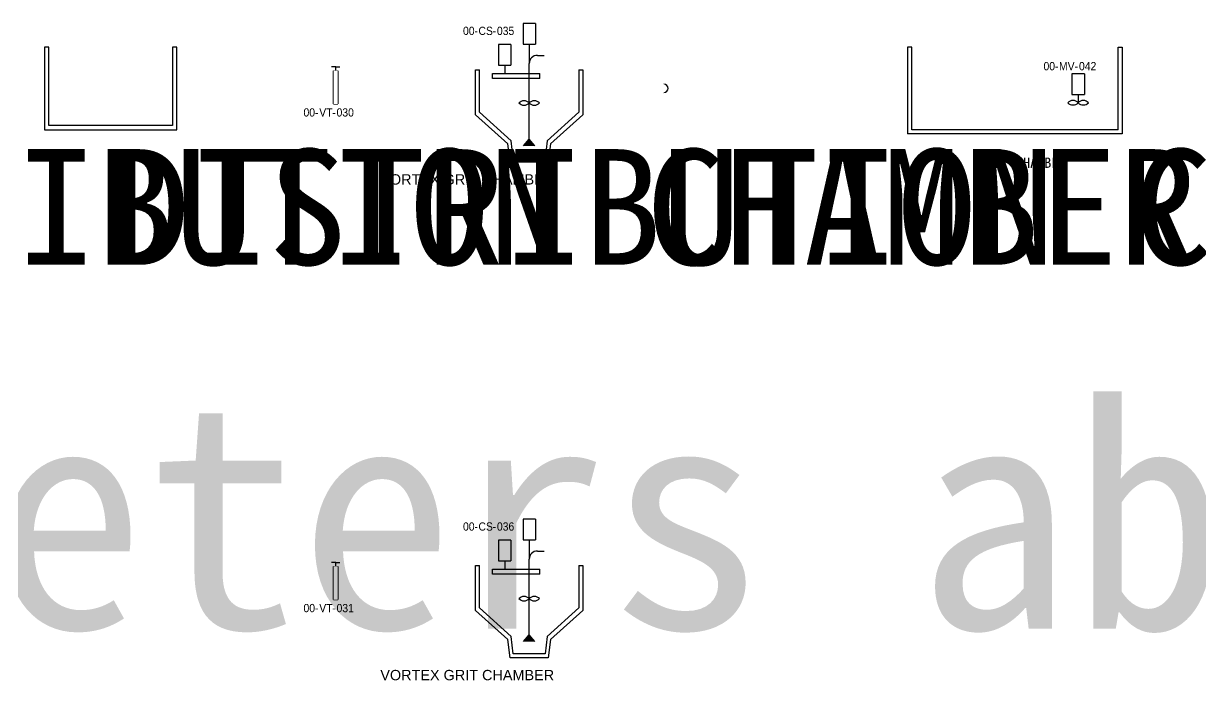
# Model space of a CAD drawing. Header units: millimetres. Extents: x 0 to 12089, y -479 to 374.
# Drawn here: x 270.9 to 555.9, y -148.9 to 15.7 of the extents above; entities that cross this region are included whole.
import ezdxf
from ezdxf.enums import TextEntityAlignment as Align

# ---------------------------------------------------------------- set-up
doc = ezdxf.new("R2018")
doc.units = ezdxf.units.MM
doc.header["$LTSCALE"] = 0.25
doc.set_wipeout_variables(frame=1)
for name, color, linetype, lineweight, true_color in [('equipment', 5, 'Continuous', 25, 0x0000ff), ('sewer', 7, 'Continuous', 25, 0x1c2600), ('Text', 7, 'Continuous', 25, 0xffffff), ('unit', 1, 'Continuous', 25, 0xff0000)]:
    doc.layers.add(name, color=color, linetype=linetype, lineweight=lineweight, true_color=true_color)
doc.styles.add('Organica', font='arial.ttf')
doc.styles.add('RefPIDALK$0$Organica', font='arial.ttf')
doc.styles.add('RefPIDALK$0$Standard', font='arial.ttf')
doc.styles.add('RefPIDDistChamber$0$Organica', font='arial.ttf')
doc.styles.add('RefPIDDistChamber$0$Standard', font='arial.ttf')
doc.styles.add('RefPIDVortex$0$Organica', font='arial.ttf')
doc.styles.get("Standard").update_dxf_attribs({"font": 'arial.ttf'})

# ---------------------------------------------------------------- blocks, each defined once
blk = doc.blocks.new('*U88')
at = {"lineweight": 25, "ltscale": 0.25}
for p, q in [((1, 21), (0, 21)), ((0, 21), (0, 1)), ((1, 1), (1, 21)), ((51, 1), (51, 21)), ((51, 21), (52, 21)), ((52, 21), (52, 1)), ((0, 1), (0, 0)), ((52, 0), (0, 0)), ((51, 1), (1, 1)), ((52, 1), (52, 0))]:
    blk.add_line(p, q, dxfattribs=at)
at = {"style": 'RefPIDALK$0$Standard', "flags": 1}
blk.add_attdef('TR_NAME1', (37.72, 6.25), '', height=2.5, dxfattribs=at)
at = {"style": 'RefPIDALK$0$Organica', "flags": 1}
for tag, p in [('WIDTH', (16.02, -13.21)), ('HEIGHT', (16.02, -16.16)), ('LENGTH', (16.02, -19.18)), ('LIQUIDLEVEL', (16.02, -22.19)), ('VOLUME', (16.02, -25.15))]:
    blk.add_attdef(tag, text='', height=2, dxfattribs=at).set_placement(p, align=Align.MIDDLE_CENTER)
at = {"layer": 'Text', "lineweight": 30, "flags": 104}
blk.add_attdef('NAME1', text='', height=2.5, dxfattribs=at).set_placement((26.31, -5.74), align=Align.MIDDLE_CENTER)
blk = doc.blocks.new('break')
blk.add_arc((0, 0), 1, 270, 90)
blk.add_wipeout([(-0.12, -0.11), (-0.12, -0.89), (0, -1), (0.12, -0.89), (0.12, -0.11), (0, 0)])
blk.add_wipeout([(-0.12, 0.11), (-0.12, 0.89), (0, 1), (0.12, 0.89), (0.12, 0.11), (0, 0)])
blk = doc.blocks.new('*U112')
at = {"lineweight": 25, "ltscale": 0.25, "flags": 128}
blk.add_lwpolyline([(0, 20), (0, 0), (32, 0), (32, 20), (31, 20), (31, 1), (1, 1), (1, 20)], close=True, dxfattribs=at)
at = {"style": 'RefPIDDistChamber$0$Organica', "flags": 1}
for tag, p in [('WIDTH', (-11.4, 38.99)), ('HEIGHT', (-11.4, 36.04)), ('LENGTH', (-11.4, 33.02)), ('LIQUIDLEVEL', (-11.4, 29.93)), ('VOLUME', (-11.4, 26.97))]:
    blk.add_attdef(tag, text='', height=2, dxfattribs=at).set_placement(p, align=Align.MIDDLE_CENTER)
at = {"style": 'RefPIDDistChamber$0$Standard', "flags": 1}
blk.add_attdef('TR_NAME1', (44.32, 30.62), '', height=2.5, dxfattribs=at)
at = {"layer": 'Text', "lineweight": 30, "flags": 104}
blk.add_attdef('NAME1', text='', height=2.5, dxfattribs=at).set_placement((16.08, -4.71), align=Align.MIDDLE_CENTER)
blk = doc.blocks.new('*U131')
at = {"lineweight": 25, "ltscale": 0.25}
for p, q in [((-25.55, 0), (-24.55, 0)), ((-0.5, 0), (0.5, 0))]:
    blk.add_line(p, q, dxfattribs=at)
for points in [[(0.5, 0), (0.5, -10.92), (-7.37, -17.93), (-7.9, -22.36), (-17.15, -22.36), (-17.68, -17.93), (-25.55, -10.92), (-25.55, 0)], [(-0.5, 0), (-0.5, -10.25), (-8.17, -17.18), (-8.62, -21.36), (-16.43, -21.36), (-16.88, -17.18), (-24.55, -10.25), (-24.55, 0)]]:
    blk.add_lwpolyline(points, dxfattribs=at)
at = {"style": 'RefPIDVortex$0$Organica', "flags": 1}
for tag, p in [('HEIGHT', (13.89, -0.81)), ('DIAMETER', (13.89, -4.02)), ('LIQUIDLEVEL', (13.89, -7.12)), ('VOLUME', (13.89, -10.08))]:
    blk.add_attdef(tag, text='', height=2, dxfattribs=at).set_placement(p, align=Align.MIDDLE_CENTER)
at = {"layer": 'Text', "style": 'RefPIDVortex$0$Organica'}
for tag, p in [('NAME1', (-27.53, -26.53)), ('NAME2', (-27.53, -30.28))]:
    blk.add_attdef(tag, text='', height=2.5, dxfattribs=at).set_placement(p, align=Align.MIDDLE_CENTER)
blk = doc.blocks.new('*U136')
at = {"lineweight": 25, "ltscale": 0.25}
for p, q in [((0.5, 9), (-0.5, 9)), ((0.5, 8), (0.5, 9)), ((0.5, 9), (1.5, 9)), ((0, 8), (1, 8)), ((0, 0), (0, 8)), ((1, 0), (1, 8)), ((0, 0), (1, 0))]:
    blk.add_line(p, q, dxfattribs=at)
blk.add_lwpolyline([(0, 8), (1, 8), (1, 0), (0, 0)], close=True, dxfattribs=at)
at = {"char_height": 2, "width": 5.3402, "attachment_point": 6, "line_spacing_factor": 0.9, "style": 'Organica'}
for insert in [(-3.7, -2.07), (0.5, -2.07)]:
    blk.add_mtext('{\\W0.9;-}', dxfattribs=dict(at, insert=insert))
at = {"style": 'Organica', "flags": 1}
for tag, p in [('EQUIP_TYPE', (37.6, 83.28)), ('NOTE', (37.6, 80.28)), ('NOTE_CHINESE', (37.6, 77.28)), ('MATERIAL_FRAME', (37.6, 74.17)), ('MATERIAL_STEM', (37.6, 71.17)), ('MATERIAL_BODY', (37.6, 68.17)), ('MATERIAL_SEALING', (37.6, 65.17)), ('MODEL', (37.6, 55.86)), ('MANUFACTURE', (37.6, 52.75)), ('UNIT_WATER_LEVEL', (37.76, 49.29)), ('UNIT_CHANNELH', (37.76, 46.29)), ('UNIT_CHANNELW', (37.76, 43.5)), ('SP_WATER_LEVEL', (37.76, 40.5)), ('SP_CHANNELW', (37.76, 37.5)), ('SP_CHANNELH', (37.76, 34.29)), ('STB_DTY', (37.76, 31.29)), ('PROCESSUNITAREA', (37.76, 27.66))]:
    blk.add_attdef(tag, text='', height=2, dxfattribs=at).set_placement(p, align=Align.MIDDLE_CENTER)
at = {"style": 'Organica', "width": 0.9}
for tag, p in [('AREA_CODE', (-4.5, -2.07)), ('TAG_ID', (-0.26, -2.07))]:
    blk.add_attdef(tag, text='', height=2, dxfattribs=at).set_placement(p, align=Align.MIDDLE_RIGHT)
at = {"style": 'Organica', "width": 0.9, "flags": 8}
blk.add_attdef('TAG', text='', height=2, dxfattribs=at).set_placement((2.81, -2.07), align=Align.MIDDLE_CENTER)
blk.add_wipeout([(0, 8), (1, 8), (1, 0), (0, 0)])
blk = doc.blocks.new('*U487')
at = {"lineweight": 25, "ltscale": 0.25}
for p, q in [((1, 2.5), (1, -2.5)), ((4, 2.5), (1, 2.5)), ((4, 2.5), (4, -2.5)), ((1, -2.5), (4, -2.5)), ((2.5, -2.5), (2.5, -4.5))]:
    blk.add_line(p, q, dxfattribs=at)
for centre, start, end in [((1.26, -5.67), 43.3642, 136.6358), ((1.26, -3.33), 223.3642, 316.6358), ((3.74, -5.67), 43.3642, 136.6358), ((3.74, -3.33), 223.3642, 316.6358)]:
    blk.add_arc(centre, 1.71, start, end)
at = {"char_height": 2, "width": 5.3402, "attachment_point": 6, "line_spacing_factor": 0.9, "style": 'Organica'}
for insert in [(-2.3, 4.35), (2.5, 4.35)]:
    blk.add_mtext('{\\W0.9;-}', dxfattribs=dict(at, insert=insert))
at = {"style": 'Organica', "flags": 1}
for tag, p in [('EQUIP_TYPE', (24.21, 100.23)), ('NOTE', (24.21, 97.23)), ('NOTE_CHINESE', (24.21, 94.23)), ('MATERIAL_BODY', (24.21, 91.13)), ('MATERIAL_SHAFT', (24.21, 88.13)), ('MATERIAL_BLADE', (24.21, 85.13)), ('POWER_INSTALLED', (24.21, 81.92)), ('POWER_CONSUMED', (24.21, 78.92)), ('MODEL', (24.21, 75.81)), ('MANUFACTURE', (24.21, 72.7)), ('UNIT_TANKW', (24.37, 69.45)), ('UNIT_TANKL', (24.37, 66.45)), ('UNIT_TANKD', (24.37, 63.45)), ('UNIT_TANKV', (24.37, 60.45)), ('SP_TANKW', (24.37, 57.45)), ('SP_TANKL', (24.37, 54.24)), ('SP_TANKD', (24.37, 51.13)), ('SP_TANKV', (24.37, 48.13)), ('STB_DTY', (24.55, 44.95)), ('INSTALLATION', (24.55, 41.95)), ('RUNNINGHOURS', (25.37, 38.97)), ('DI', (25.37, 35.97)), ('DO', (25.37, 32.97)), ('PB', (25.37, 23.97)), ('PO', (25.37, 20.97)), ('NUMBER_OF_UNIT', (25.37, 17.58)), ('PROCESSUNITAREA', (25.37, 13.71))]:
    blk.add_attdef(tag, text='', height=2, dxfattribs=at).set_placement(p, align=Align.MIDDLE_CENTER)
at = {"style": 'Organica', "width": 0.9}
for tag, p in [('AREA_CODE', (-3.1, 4.35)), ('TAG_ID', (1.64, 4.35))]:
    blk.add_attdef(tag, text='', height=2, dxfattribs=at).set_placement(p, align=Align.MIDDLE_RIGHT)
at = {"style": 'Organica', "width": 0.9, "flags": 8}
blk.add_attdef('TAG', text='', height=2, dxfattribs=at).set_placement((4.81, 4.35), align=Align.MIDDLE_CENTER)
blk = doc.blocks.new('RefPIDInfluent')
at = {"lineweight": 30, "flags": 104}
for tag, height, p in [('NAME1', 2.5, (-37.9, 61.25)), ('PARAM', 2.5, (-61.14, 53.29)), ('VALUE', 2.5, (-31.63, 53.2)), ('UNIT', 2.5, (-10.04, 53.16)), ('COD', 2, (-31.5, 45.02)), ('BOD5', 2, (-31.5, 36.81)), ('TSS', 2, (-31.5, 28.72)), ('TN', 2, (-31.5, 20.47)), ('NH4N', 2, (-31.5, 12.29)), ('TP', 2, (-31.5, 4.12)), ('PO4_3_P', 2, (-31.5, -4.08)), ('NAME3', 2.5, (-37.9, -12.35)), ('TMIN', 2, (-31.5, -20.49)), ('TMAX', 2, (-31.5, -28.72)), ('NAME2', 2.5, (-37.71, -36.75)), ('QAVG', 2, (-31.5, -45.27)), ('QPEAKDH', 2, (-31.5, -53.27)), ('QPEAKD', 2, (-31.5, -61.47)), ('QPEAK', 2, (-31.5, -69.71))]:
    blk.add_attdef(tag, text='', height=height, dxfattribs=at).set_placement(p, align=Align.MIDDLE_CENTER)
blk.add_attdef('i18N-PID-0003', text='', height=2.5, dxfattribs=at).set_placement((-77, -75.8), align=Align.TOP_LEFT)
blk = doc.blocks.new('*U877')
blk.add_hatch(color=256).paths.add_polyline_path([(10, -5), (8.6, -6.59), (11.4, -6.59)])
at = {"lineweight": 25, "ltscale": 0.25}
for p, q in [((8.5, 23.01), (8.5, 18.01)), ((11.5, 23.01), (8.5, 23.01)), ((11.5, 23.01), (11.5, 18.01)), ((2.59, 17.94), (2.59, 12.94)), ((5.59, 17.94), (2.59, 17.94)), ((5.59, 17.94), (5.59, 12.94)), ((8.5, 18.01), (11.5, 18.01)), ((10, 18.01), (10, 13.32)), ((12, 15.32), (13.63, 15.32)), ((2.59, 12.94), (5.59, 12.94)), ((4.09, 12.94), (4.09, 10.94)), ((10, -5.29), (10, 13.32)), ((1.12, 9.71), (1.12, 10.94)), ((1.12, 10.94), (12.57, 10.94)), ((12.57, 9.71), (1.12, 9.71)), ((12.57, 9.71), (12.57, 10.94)), ((8.6, -6.59), (10, -5)), ((11.4, -6.59), (10, -5))]:
    blk.add_line(p, q, dxfattribs=at)
for centre, radius, start, end in [((12, 13.32), 2, 90, 180), ((8.76, 2.61), 1.71, 43.3642, 136.6358), ((8.76, 4.96), 1.71, 223.3642, 316.6358), ((11.24, 2.61), 1.71, 43.3642, 136.6358), ((11.24, 4.96), 1.71, 223.3642, 316.6358)]:
    blk.add_arc(centre, radius, start, end)
at = {"char_height": 2, "width": 5.3402, "attachment_point": 6, "line_spacing_factor": 0.9, "style": 'Organica'}
for insert in [(-2.42, 21.25), (1.98, 21.25)]:
    blk.add_mtext('{\\W0.9;-}', dxfattribs=dict(at, insert=insert))
at = {"style": 'Organica', "flags": 1}
for tag, p in [('EQUIP_TYPE', (20.01, 107.63)), ('NOTE', (20.01, 104.63)), ('NOTE_CHINESE', (20.01, 101.63)), ('UNIT_LENGTH', (20.01, 98.63)), ('UNIT_WIDTH', (20.01, 95.63)), ('UNIT_LEVEL', (20.01, 92.63)), ('UNIT_BOARD', (20.01, 89.63)), ('SP_LENGTH', (20.01, 86.63)), ('SP_WIDTH', (20.01, 83.63)), ('SP_LEVEL', (20.01, 80.63)), ('SP_BOARD', (20.01, 77.63)), ('MATERIAL_SUBSURFACE', (20.01, 74.63)), ('MATERIAL_ABOVE_WATER', (20.01, 71.53)), ('INSTALLED_POWER', (20.01, 68.32)), ('CONSUMED_POWER', (20.01, 65.32)), ('MODEL', (20.01, 62.21)), ('MANUFACTURE', (20.01, 59.11)), ('STB_DTY', (20.13, 56.37)), ('RUNNINGHOURS', (23.22, 53.52)), ('DI', (23.22, 50.52)), ('DO', (23.22, 47.52)), ('AI', (23.22, 44.52)), ('AO', (23.22, 41.52)), ('PO', (23.22, 38.52)), ('PB', (23.22, 35.52)), ('PROCESSUNITAREA', (23.22, 32.25))]:
    blk.add_attdef(tag, text='', height=2, dxfattribs=at).set_placement(p, align=Align.MIDDLE_CENTER)
at = {"style": 'Organica', "width": 0.9}
for tag, p in [('AREA_CODE', (-3.22, 21.25)), ('TAG_ID', (1.21, 21.25))]:
    blk.add_attdef(tag, text='', height=2, dxfattribs=at).set_placement(p, align=Align.MIDDLE_RIGHT)
at = {"style": 'Organica', "width": 0.9, "flags": 8}
blk.add_attdef('TAG', text='', height=2, dxfattribs=at).set_placement((4.28, 21.25), align=Align.MIDDLE_CENTER)

msp = doc.modelspace()

# ---------------------------------------------------------------- block references
at = {"layer": 'equipment'}
ref = msp.add_blockref('*U877', (383.37, -7.32), dxfattribs=at)
ref.add_attrib('TAG', '035', dxfattribs={"layer": '0', "height": 2, "style": 'Organica', "width": 0.9}).set_placement((387.65, 13.93), align=Align.MIDDLE_CENTER)
ref.add_attrib('AREA_CODE', '00', dxfattribs={"layer": '0', "height": 2, "style": 'Organica', "width": 0.9}).set_placement((380.14, 13.93), align=Align.MIDDLE_RIGHT)
ref.add_attrib('TAG_ID', 'CS', dxfattribs={"layer": '0', "height": 2, "style": 'Organica', "width": 0.9}).set_placement((384.58, 13.93), align=Align.MIDDLE_RIGHT)
ref = msp.add_blockref('*U487', (523.82, 1.03), dxfattribs=at)
ref.add_attrib('TAG', '042', dxfattribs={"layer": '0', "height": 2, "style": 'Organica', "width": 0.9}).set_placement((528.62, 5.38), align=Align.MIDDLE_CENTER)
ref.add_attrib('AREA_CODE', '00', dxfattribs={"layer": '0', "height": 2, "style": 'Organica', "width": 0.9}).set_placement((520.72, 5.38), align=Align.MIDDLE_RIGHT)
ref.add_attrib('TAG_ID', 'MV', dxfattribs={"layer": '0', "height": 2, "style": 'Organica', "width": 0.9}).set_placement((525.45, 5.38), align=Align.MIDDLE_RIGHT)
ref = msp.add_blockref('*U877', (383.37, -127.32), dxfattribs=at)
ref.add_attrib('TAG', '036', dxfattribs={"layer": '0', "height": 2, "style": 'Organica', "width": 0.9}).set_placement((387.65, -106.07), align=Align.MIDDLE_CENTER)
ref.add_attrib('AREA_CODE', '00', dxfattribs={"layer": '0', "height": 2, "style": 'Organica', "width": 0.9}).set_placement((380.14, -106.07), align=Align.MIDDLE_RIGHT)
ref.add_attrib('TAG_ID', 'CS', dxfattribs={"layer": '0', "height": 2, "style": 'Organica', "width": 0.9}).set_placement((384.58, -106.07), align=Align.MIDDLE_RIGHT)
ref = msp.add_blockref('*U136', (346, -123.75), dxfattribs=at)
ref.add_attrib('TAG', '031', dxfattribs={"layer": '0', "height": 2, "style": 'Organica', "width": 0.9}).set_placement((348.81, -125.82), align=Align.MIDDLE_CENTER)
ref.add_attrib('AREA_CODE', '00', dxfattribs={"layer": '0', "height": 2, "style": 'Organica', "width": 0.9}).set_placement((341.5, -125.82), align=Align.MIDDLE_RIGHT)
ref.add_attrib('TAG_ID', 'VT', dxfattribs={"layer": '0', "height": 2, "style": 'Organica', "width": 0.9}).set_placement((345.74, -125.82), align=Align.MIDDLE_RIGHT)
at = {"layer": 'sewer'}
msp.add_blockref('break', (426, 0), dxfattribs=at)
at = {"layer": 'unit'}
ref = msp.add_blockref('*U88', (485, -11), dxfattribs=at)
lines = msp.add_mtext('CHAMBER', dxfattribs={"layer": 'Text', "insert": (511.31, -16.74), "char_height": 2.5, "attachment_point": 1})
ref.add_attrib('NAME1', '', (511.31, -16.74), dxfattribs={"flags": 104}).embed_mtext(lines)
ref = msp.add_blockref('*U88', (485, -11), dxfattribs=at)
lines = msp.add_mtext('CHAMBER', dxfattribs={"layer": 'Text', "insert": (511.31, -16.74), "char_height": 2.5, "attachment_point": 1})
ref.add_attrib('NAME1', '', (511.31, -16.74), dxfattribs={"flags": 104}).embed_mtext(lines)
for p in [(405.89, 4.49), (405.89, 4.49), (405.89, -115.51), (405.89, -115.51)]:
    msp.add_blockref('*U131', p, dxfattribs=at).add_auto_attribs({'NAME1': 'VORTEX GRIT CHAMBER'})

# ---------------------------------------------------------------- next in the draw order: block references
ref = msp.add_blockref('*U112', (158, -10), dxfattribs=at)
lines = msp.add_mtext('DISTRIBUTION CHAMBER', dxfattribs={"layer": 'Text', "insert": (174.08, -14.71), "char_height": 28, "attachment_point": 1})
ref.add_attrib('NAME1', '', (174.08, -14.71), dxfattribs={"flags": 104}).embed_mtext(lines)
ref = msp.add_blockref('*U112', (276, -10), dxfattribs=at)
lines = msp.add_mtext('DISTRIBUTION CHAMBER', dxfattribs={"layer": 'Text', "insert": (292.08, -14.71), "char_height": 28, "attachment_point": 1})
ref.add_attrib('NAME1', '', (292.08, -14.71), dxfattribs={"flags": 104}).embed_mtext(lines)

# ---------------------------------------------------------------- next in the draw order: block references
at = {"layer": 'equipment'}
ref = msp.add_blockref('*U136', (346, -3.75), dxfattribs=at)
ref.add_attrib('TAG', '030', dxfattribs={"layer": '0', "height": 2, "style": 'Organica', "width": 0.9}).set_placement((348.81, -5.82), align=Align.MIDDLE_CENTER)
ref.add_attrib('AREA_CODE', '00', dxfattribs={"layer": '0', "height": 2, "style": 'Organica', "width": 0.9}).set_placement((341.5, -5.82), align=Align.MIDDLE_RIGHT)
ref.add_attrib('TAG_ID', 'VT', dxfattribs={"layer": '0', "height": 2, "style": 'Organica', "width": 0.9}).set_placement((345.74, -5.82), align=Align.MIDDLE_RIGHT)

# ---------------------------------------------------------------- next in the draw order: block references
ref = msp.add_blockref('RefPIDInfluent', (78, 0))
lines = msp.add_mtext('* Parameters above have been provided by the Client, for additional assumed parameters please refer to the Design Basis Document', dxfattribs={"insert": (1, -75.8), "char_height": 55, "attachment_point": 1})
ref.add_attrib('i18N-PID-0003', '', (1, -75.8), dxfattribs={"flags": 104}).embed_mtext(lines)

doc.saveas('drawing.dxf')
